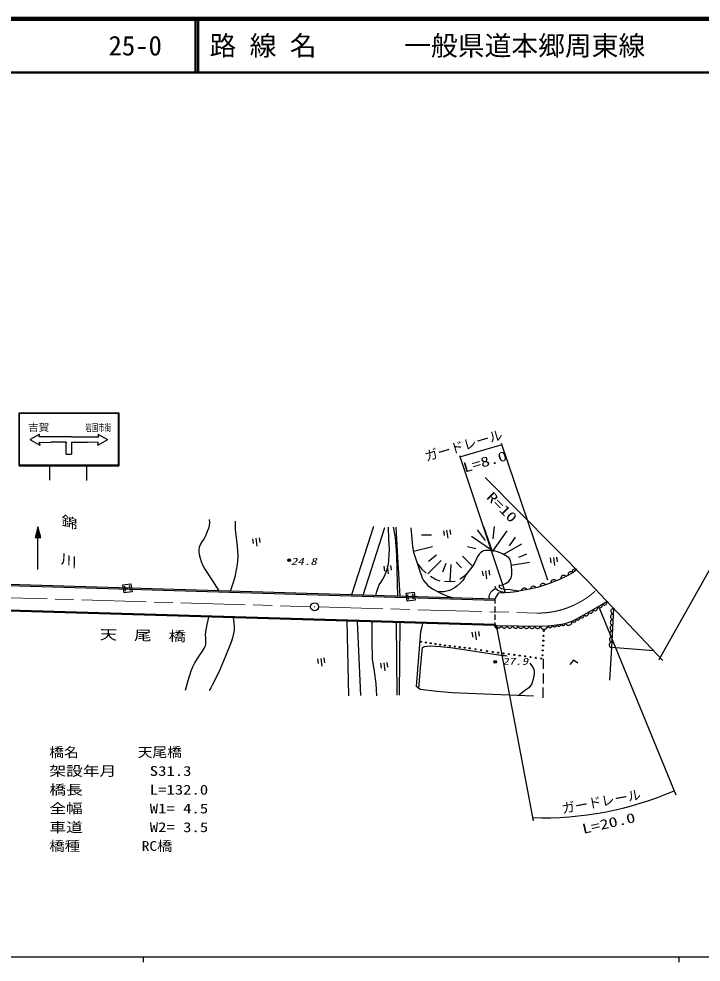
# Model space of a CAD drawing. Units: millimetres, scale not verified. Extents: x 40000 to 680000, y 20000 to 380000.
# Drawn here: x 144785 to 272176, y 204000 to 380000 of the extents above; entities that cross this region are included whole.
import ezdxf
from ezdxf.enums import TextEntityAlignment as Align

# ---------------------------------------------------------------- set-up
doc = ezdxf.new("R2010")
doc.units = ezdxf.units.MM
doc.header["$LTSCALE"] = 1000
doc.linetypes.add('CHAIN', pattern=[18.5, 12, -1.5, 3.5, -1.5])
for name, color, linetype, lineweight in [('M-BGD', 7, 'Continuous', 25), ('M-BGD-HTXT', 7, 'Continuous', 13), ('M-BMK', 2, 'CHAIN', 13), ('M-STR-STR1', 1, 'Continuous', 25), ('M-TTL', 2, 'Continuous', 140), ('M-TTL-BAND', 7, 'Continuous', 25), ('M-TTL-LINE', 7, 'Continuous', 50)]:
    doc.layers.add(name, color=color, linetype=linetype, lineweight=lineweight)
doc.layers.add('M-STR-HTXT', color=7, linetype='Continuous')
doc.layers.add('M-TTL-TXT', color=7, linetype='Continuous')
doc.styles.add('@ＭＳ ゴシック', font='')
doc.styles.add('ＭＳ ゴシック', font='')
doc.styles.get('@ＭＳ ゴシック').set_extended_font_data('@MS Gothic')
doc.styles.get('ＭＳ ゴシック').set_extended_font_data('MS Gothic')

# ---------------------------------------------------------------- blocks, each defined once
blk = doc.blocks.new('BUHIN6')
at = {"color": 7, "linetype": 'Continuous', "lineweight": 25}
for p, q in [((-461, 476), (476, 461)), ((-8, -469), (8, 469)), ((-476, -461), (461, -476))]:
    blk.add_line(p, q, dxfattribs=at)
blk.add_lwpolyline([(737, -762), (-762, -737), (-737, 762), (762, 737)], close=True, dxfattribs=at)
blk = doc.blocks.new('BUHIN22')
at = {"color": 7, "linetype": 'Continuous', "lineweight": 25}
blk.add_lwpolyline([(-190, 458), (-281, 380), (-348, 288), (-411, 157), (-424, 33), (-414, -89), (-355, -231), (-276, -324), (-179, -402), (-41, -449), (70, -465), (190, -458)], dxfattribs=at)
blk = doc.blocks.new('BUHIN23')
at = {"color": 7, "linetype": 'Continuous', "lineweight": 25}
blk.add_lwpolyline([(-177, 467), (-271, 391), (-341, 300), (-409, 171), (-426, 47), (-419, -76), (-365, -221), (-288, -317), (-193, -399), (-56, -451), (55, -470), (177, -467)], dxfattribs=at)
blk = doc.blocks.new('BUHIN24')
at = {"color": 7, "linetype": 'Continuous', "lineweight": 25}
blk.add_lwpolyline([(-143, 383), (-220, 321), (-278, 247), (-334, 141), (-349, 40), (-344, -61), (-300, -180), (-237, -259), (-160, -326), (-48, -369), (44, -385), (143, -383)], dxfattribs=at)
blk = doc.blocks.new('BUHIN27')
at = {"color": 7, "linetype": 'Continuous', "lineweight": 25}
blk.add_lwpolyline([(-3, 400), (-94, 369), (-172, 321), (-260, 242), (-307, 154), (-336, 60), (-336, -64), (-305, -158), (-256, -246), (-168, -323), (-90, -369), (3, -400)], dxfattribs=at)
blk = doc.blocks.new('BUHIN28')
at = {"color": 7, "linetype": 'Continuous', "lineweight": 25}
blk.add_lwpolyline([(11, 414), (-85, 385), (-167, 337), (-260, 259), (-312, 169), (-346, 73), (-349, -55), (-320, -153), (-273, -245), (-184, -328), (-105, -378), (-11, -414)], dxfattribs=at)
blk = doc.blocks.new('BUHIN30')
at = {"color": 7, "linetype": 'Continuous', "lineweight": 25}
blk.add_lwpolyline([(88, 511), (-36, 493), (-146, 449), (-276, 369), (-357, 267), (-416, 153), (-443, -5), (-426, -132), (-384, -255), (-288, -374), (-199, -450), (-88, -511)], dxfattribs=at)
blk = doc.blocks.new('BUHIN31')
at = {"color": 7, "linetype": 'Continuous', "lineweight": 25}
blk.add_lwpolyline([(512, -108), (499, 18), (458, 131), (382, 265), (282, 350), (170, 414), (11, 447), (-117, 434), (-243, 396), (-367, 305), (-446, 217), (-512, 108)], dxfattribs=at)
blk = doc.blocks.new('BUHIN32')
at = {"color": 7, "linetype": 'Continuous', "lineweight": 25}
for centre, radius in [((0, 0), 250), ((0, 0), 219), ((0, 0), 188), ((0, 0), 156), ((0, 0), 125), ((0, 0), 93.8), ((1, 0), 62.5), ((0, 0), 31.2)]:
    blk.add_circle(centre, radius, dxfattribs=at)
blk = doc.blocks.new('BUHIN34')
at = {"color": 7, "linetype": 'Continuous', "lineweight": 25}
for p, q in [((-750, 12), (750, -12)), ((-144, 602), (756, 588)), ((-164, -597), (736, -612))]:
    blk.add_line(p, q, dxfattribs=at)
blk = doc.blocks.new('BUHIN41')
at = {"color": 7, "linetype": 'Continuous', "lineweight": 25}
blk.add_circle((0, 0), 99.5, dxfattribs=at)
blk = doc.blocks.new('BUHIN43')
at = {"color": 7, "linetype": 'Continuous', "lineweight": 25}
blk.add_circle((0, 0), 99.5, dxfattribs=at)
blk = doc.blocks.new('BUHIN44')
at = {"color": 7, "linetype": 'Continuous', "lineweight": 25}
blk.add_circle((0, 0), 99.5, dxfattribs=at)
blk = doc.blocks.new('BUHIN45')
at = {"color": 7, "linetype": 'Continuous', "lineweight": 25}
blk.add_circle((0, 0), 99.5, dxfattribs=at)
blk = doc.blocks.new('BUHIN46')
at = {"color": 7, "linetype": 'Continuous', "lineweight": 25}
blk.add_circle((0, 0), 99.5, dxfattribs=at)
blk = doc.blocks.new('BUHIN47')
at = {"color": 7, "linetype": 'Continuous', "lineweight": 25}
blk.add_circle((0, 0), 99.5, dxfattribs=at)
blk = doc.blocks.new('BUHIN48')
at = {"color": 7, "linetype": 'Continuous', "lineweight": 25}
blk.add_circle((0, 0), 99.5, dxfattribs=at)
blk = doc.blocks.new('BUHIN53')
at = {"color": 7, "linetype": 'Continuous', "lineweight": 25}
for radius in [746, 22.5]:
    blk.add_circle((0, 0), radius, dxfattribs=at)

msp = doc.modelspace()

# ---------------------------------------------------------------- linework, layer by layer
at = {"layer": 'M-BGD'}
for p, q in [((144833, 296611), (144833, 306511)), ((144833, 306511), (163433, 306511)), ((144933, 296811), (144933, 306311)), ((145033, 306411), (163233, 306411)), ((163333, 306311), (163333, 296811)), ((163433, 306511), (163433, 296611)), ((148600, 302430), (146928, 301499)), ((146929, 301436), (148701, 300489)), ((148556, 302042), (148652, 302388)), ((150742, 302019), (148591, 301996)), ((148616, 300976), (150742, 300999)), ((154643, 302019), (150742, 302019)), ((153622, 300999), (150742, 300999)), ((153622, 301032), (153622, 300909)), ((153622, 298761), (153622, 300999)), ((154643, 302019), (157523, 302019)), ((154643, 301032), (154643, 300909)), ((154643, 300999), (157523, 300999)), ((157523, 302019), (159674, 301996)), ((159649, 300976), (157523, 300999)), ((161336, 301436), (159564, 300489)), ((159709, 302042), (159613, 302388)), ((159665, 302430), (161336, 301499)), ((148751, 300535), (148583, 300926)), ((154643, 300909), (154643, 298761)), ((159514, 300535), (159682, 300926)), ((227123, 298279), (234998, 300562)), ((243580, 275295), (234931, 300758)), ((153622, 298761), (154645, 298761)), ((227032, 298551), (235579, 272977)), ((144833, 296611), (163433, 296611)), ((163233, 296711), (145033, 296711)), ((150484, 296611), (150484, 293950)), ((157421, 296611), (157421, 293896)), ((231876, 294447), (251179, 274878)), ((148359, 277231), (148359, 285244)), ((211007, 285261), (206904, 272551)), ((209048, 272487), (213104, 285124)), ((214696, 285163), (215047, 283209)), ((215572, 279562), (215251, 285134)), ((231533, 285268), (233185, 280678)), ((233555, 285291), (233252, 282982)), ((217981, 285033), (218255, 281568)), ((221825, 283669), (219957, 283669)), ((229323, 283481), (233435, 280696)), ((230381, 284633), (231860, 282661)), ((235905, 284445), (233202, 280680)), ((215047, 283209), (215309, 279970)), ((238632, 282000), (235286, 280048)), ((237480, 283316), (236328, 281704)), ((215309, 279970), (215367, 277199)), ((218255, 281568), (218483, 280520)), ((222036, 281459), (218460, 280634)), ((218483, 280520), (219577, 277147)), ((222741, 279931), (221285, 278755)), ((228524, 281553), (230114, 281148)), ((239573, 280143), (238082, 279484)), ((215951, 272281), (215572, 279562)), ((219205, 278292), (219991, 277393)), ((223635, 278921), (221136, 276422)), ((224481, 278356), (223901, 276783)), ((225421, 278168), (225273, 275060)), ((226456, 278639), (227426, 277575)), ((227607, 279743), (229368, 277983)), ((240113, 278545), (236728, 278003)), ((274696, 278883), (264251, 260407)), ((215367, 277199), (215513, 272294)), ((219577, 277147), (220078, 275733)), ((219991, 277393), (220837, 276593)), ((227984, 276076), (228548, 276662)), ((248281, 276716), (247384, 276190)), ((248889, 277199), (248281, 276716)), ((220078, 275733), (220352, 275186)), ((220352, 275186), (221127, 274275)), ((221637, 276029), (222671, 275418)), ((222671, 275418), (223376, 275136)), ((224269, 275089), (225398, 274995)), ((225398, 274995), (226244, 275089)), ((227137, 275512), (227984, 276076)), ((243670, 274611), (241627, 273930)), ((245588, 275354), (243670, 274611)), ((247384, 276190), (245588, 275354)), ((251179, 274878), (264996, 260281)), ((221127, 274275), (222038, 273682)), ((222038, 273682), (223497, 272816)), ((223497, 272816), (224819, 272315)), ((233660, 271753), (234424, 272915)), ((233674, 274165), (233764, 273790)), ((233764, 273790), (234246, 273379)), ((234246, 273379), (234746, 273147)), ((234424, 272915), (236549, 273004)), ((234549, 273932), (234496, 274397)), ((234906, 273647), (234549, 273932)), ((234746, 273147), (235138, 273075)), ((235460, 273504), (234906, 273647)), ((235138, 273075), (235817, 272973)), ((236531, 273450), (235460, 273504)), ((238093, 273210), (236531, 273450)), ((236549, 273004), (238156, 273218)), ((240110, 273590), (238156, 273218)), ((241627, 273930), (240110, 273590)), ((224819, 272315), (225958, 271983)), ((252862, 270278), (254551, 271315)), ((250262, 268793), (252862, 270278)), ((267505, 235142), (253197, 270018)), ((255792, 270005), (255420, 262685)), ((205994, 267618), (206357, 253714)), ((208636, 253759), (207999, 267558)), ((246796, 267214), (248064, 267617)), ((248064, 267617), (248838, 267988)), ((248838, 267988), (250262, 268793)), ((215404, 253826), (215273, 267344)), ((215934, 267325), (215799, 253793)), ((219845, 265702), (220042, 266359)), ((220042, 266359), (220208, 267199)), ((233556, 266805), (234038, 266149)), ((233660, 267052), (234224, 266284)), ((233850, 266793), (242153, 266676)), ((233970, 266590), (240826, 230372)), ((234224, 266284), (234038, 266149)), ((242153, 266676), (243577, 266738)), ((243577, 266738), (245217, 266954)), ((245217, 266954), (246796, 267214)), ((219055, 255445), (219845, 265702)), ((255420, 262685), (255057, 256640)), ((263316, 262055), (255420, 262685)), ((242703, 260576), (242670, 258734)), ((242703, 257846), (242670, 255971)), ((219450, 255050), (219055, 255445)), ((242637, 255214), (242637, 253339)), ((219779, 254885), (219450, 255050)), ((222838, 254491), (219779, 254885)), ((225766, 254260), (222838, 254491)), ((228661, 254096), (225766, 254260)), ((240861, 253603), (228661, 254096))]:
    msp.add_line(p, q, dxfattribs=at)
for points in [[(148359, 285244), (147859, 283244), (148859, 283244)], [(148359, 284834), (148709, 283369), (148009, 283369)], [(148359, 284634), (148634, 283444), (148084, 283444)], [(148359, 284429), (148559, 283519), (148159, 283519)], [(148359, 284229), (148484, 283594), (148234, 283594)]]:
    msp.add_lwpolyline(points, close=True, dxfattribs=at)
for points in [[(180346, 286563), (180359, 286018), (180311, 285476), (180169, 284894), (179968, 284327), (179694, 283688), (179359, 283061), (178937, 282401), (178576, 281725), (178461, 281373), (178406, 281005), (178411, 280534), (178477, 280058), (178633, 279393), (178849, 278743), (179157, 278025), (179520, 277334), (180841, 275323), (182107, 273291)], [(184277, 273226), (184746, 274553), (185161, 275906), (185388, 276868), (185556, 277843), (185661, 278798), (185705, 279759), (185690, 280690), (185613, 281628), (185395, 283159), (185237, 284704), (185216, 285481), (185214, 286270)], [(211463, 272415), (211629, 273156), (211852, 273881), (212085, 274382), (212373, 274857), (212770, 275480), (213122, 276145), (213389, 276796), (213603, 277478), (213775, 278234), (213888, 279009), (213957, 279987), (213966, 280966), (213892, 283055), (213815, 285137)], [(148359, 285039), (148784, 283294), (147934, 283294), (148359, 285034)], [(148359, 283669), (148359, 284024), (148409, 283669), (148309, 283669), (148359, 284024)], [(234512, 274253), (235075, 274408), (235634, 274625), (235957, 274812), (236243, 275046), (236459, 275306), (236625, 275604), (236751, 275954), (236818, 276317), (236830, 277092), (236780, 277886), (236716, 278379), (236591, 278865), (236466, 279159), (236290, 279417), (236034, 279646), (235724, 279839), (234941, 280227), (234157, 280549), (233704, 280679), (233226, 280751), (232531, 280803), (231836, 280793), (231522, 280718), (231232, 280587), (230962, 280385), (230730, 280134), (230445, 279712), (230213, 279261), (229897, 278575), (229527, 277913), (228900, 277123), (228324, 276298), (227987, 275711), (227595, 275152), (227115, 274649), (226585, 274181), (226148, 273855), (225666, 273572), (225182, 273358), (224676, 273201), (224206, 273114), (223720, 273086), (223314, 273113), (222899, 273171)], [(247401, 276200), (247377, 276320), (247380, 276434), (247406, 276577), (247471, 276684), (247554, 276774), (247688, 276852), (247807, 276882), (247932, 276885), (248072, 276840), (248173, 276786), (248264, 276706)], [(248194, 276646), (248153, 276761), (248140, 276875), (248146, 277020), (248194, 277136), (248265, 277236), (248386, 277333), (248500, 277378), (248623, 277400), (248768, 277374), (248876, 277335), (248976, 277269)], [(242174, 274113), (242175, 274235), (242202, 274346), (242257, 274480), (242342, 274572), (242443, 274642), (242590, 274691), (242712, 274695), (242836, 274673), (242963, 274600), (243051, 274526), (243123, 274429)], [(244163, 274802), (244159, 274924), (244179, 275037), (244228, 275173), (244309, 275269), (244406, 275344), (244551, 275400), (244673, 275410), (244797, 275394), (244928, 275326), (245019, 275257), (245095, 275163)], [(246033, 275561), (246020, 275682), (246034, 275796), (246073, 275936), (246148, 276036), (246240, 276118), (246380, 276183), (246501, 276201), (246626, 276193), (246761, 276135), (246857, 276071), (246939, 275983)], [(232638, 271784), (232621, 272172), (232663, 272544), (232764, 272798), (232921, 273030), (233213, 273324), (233548, 273574), (233680, 273662), (233813, 273747)], [(238642, 273311), (238660, 273431), (238700, 273538), (238773, 273664), (238870, 273743), (238979, 273800), (239131, 273829), (239253, 273816), (239373, 273778), (239489, 273688), (239566, 273604), (239624, 273498)], [(240381, 273651), (240395, 273772), (240432, 273880), (240500, 274008), (240595, 274091), (240702, 274151), (240853, 274185), (240975, 274176), (241096, 274142), (241215, 274056), (241295, 273974), (241357, 273870)], [(175887, 254736), (176407, 256544), (176985, 258341), (177293, 259108), (177660, 259859), (178125, 260650), (178648, 261422), (179079, 262014), (179461, 262644), (179604, 262992), (179687, 263356), (179711, 263900), (179674, 264464), (179642, 265040), (179670, 265620), (179932, 267006), (180231, 268377)], [(184808, 268242), (184928, 267357), (184987, 266473), (184962, 265879), (184876, 265288), (184682, 264480), (184429, 263689), (183390, 261107), (182294, 258544), (181620, 257106), (180889, 255688), (180621, 255186), (180346, 254677)], [(246796, 267214), (246889, 267084), (247005, 266984), (247173, 266884), (247336, 266852), (247501, 266851), (247697, 266914), (247831, 267009), (247947, 267129), (248026, 267308), (248060, 267455), (248064, 267617)], [(248064, 267617), (248136, 267542), (248219, 267488), (248335, 267440), (248443, 267434), (248547, 267449), (248667, 267506), (248744, 267579), (248807, 267666), (248842, 267787), (248850, 267884), (248838, 267988)], [(210670, 267480), (210667, 263998), (210725, 260514), (211112, 258253), (211438, 255981), (211511, 254834), (211558, 253682)], [(242153, 266676), (242214, 266515), (242305, 266379), (242451, 266229), (242611, 266150), (242781, 266104), (243001, 266114), (243166, 266174), (243319, 266267), (243451, 266429), (243527, 266572), (243577, 266738)], [(219473, 255038), (219788, 258873), (220164, 262685), (220321, 262822), (220518, 262911), (221036, 262981), (221569, 262993), (223459, 262868), (225353, 262682), (230279, 261965), (235217, 261239), (235573, 261189), (235929, 261140)], [(240160, 259776), (240511, 259355), (240799, 258914), (240921, 258621), (240988, 258299), (240999, 257860), (240948, 257397), (240829, 256791), (240652, 256202), (240480, 255820), (240259, 255476), (239981, 255178), (239655, 254919), (238920, 254417), (238232, 253876), (238141, 253799), (238043, 253716)], [(249158, 259767), (248316, 260364), (247673, 259557)]]:
    msp.add_lwpolyline(points, dxfattribs=at)
msp.add_circle((242312, 260640), 99.5, dxfattribs=at)
for centre, radius, start, end in [((145033, 306311), 100, 90, 180), ((163233, 306311), 100, 0, 90), ((146946, 301468), 36, 119.10198, 241.88446), ((148590, 302032), 36, 164.49139, 270.60425), ((148616, 300940), 36, 90.60424, 203.21407), ((148617, 302398), 36, 344.49139, 119.10198), ((159647, 302398), 36, 60.89802, 195.50861), ((159649, 300940), 36, 336.78593, 89.39576), ((159674, 302032), 36, 269.39575, 15.50861), ((161319, 301468), 36, 298.11554, 60.89802), ((148718, 300521), 36, 241.88446, 23.21411), ((159547, 300521), 36, 156.78589, 298.11554), ((145033, 296811), 100, 180, 270), ((163233, 296811), 100, 270, 0), ((242790, 292294), 61362, 268.06094, 293.40126)]:
    msp.add_arc(centre, radius, start, end, dxfattribs=at)
at = {"layer": 'M-BGD-HTXT'}
msp.add_line((274696, 278883), (264251, 260407), dxfattribs=at)
at = {"layer": 'M-BMK'}
for p, q in [((101091, 273203), (199263, 270322)), ((200763, 270279), (241524, 269128))]:
    msp.add_line(p, q, dxfattribs=at)
msp.add_arc((241692, 285127), 16000, 269.40132, 312.8705, dxfattribs=at)
at = {"layer": 'M-STR-STR1'}
for p, q in [((233660, 271503), (120263, 274885)), ((233660, 271753), (120870, 275117)), ((233660, 271753), (233660, 270894)), ((107113, 270783), (233660, 267052)), ((233556, 266805), (107128, 270532)), ((233660, 270342), (233660, 269252)), ((233660, 268837), (233660, 267899)), ((233660, 267375), (233660, 267052))]:
    msp.add_line(p, q, dxfattribs=at)
at = {"layer": 'M-TTL'}
msp.add_line((680000, 380000), (40000, 380000), dxfattribs=at)
at = {"layer": 'M-TTL-BAND'}
for p, q in [((40000, 205000), (579000, 205000)), ((168000, 205000), (168000, 204000)), ((268000, 205000), (268000, 204000))]:
    msp.add_line(p, q, dxfattribs=at)
at = {"layer": 'M-TTL-LINE'}
for p, q in [((177750, 380000), (177750, 370000)), ((178250, 380000), (178250, 370000)), ((40000, 370000), (680000, 370000))]:
    msp.add_line(p, q, dxfattribs=at)

# ---------------------------------------------------------------- block references
at = {"layer": 'M-BGD', "rotation": 98.9798}
for name, p in [('BUHIN34', (224816, 283838)), ('BUHIN34', (189199, 282346)), ('BUHIN32', (195272, 279019)), ('BUHIN34', (244753, 278765)), ('BUHIN34', (213717, 277204)), ('BUHIN34', (232082, 276286)), ('BUHIN6', (165076, 273759)), ('BUHIN6', (217936, 272197)), ('BUHIN53', (200013, 270300)), ('BUHIN22', (254129, 271056)), ('BUHIN23', (250695, 269040)), ('BUHIN23', (251562, 269536)), ('BUHIN23', (252428, 270031)), ('BUHIN22', (253284, 270538)), ('BUHIN31', (255765, 269482)), ('BUHIN24', (249194, 268189)), ('BUHIN24', (249906, 268592)), ('BUHIN31', (255659, 267390)), ('BUHIN31', (255712, 268436)), ('BUHIN30', (234369, 266786)), ('BUHIN30', (235407, 266771)), ('BUHIN30', (236445, 266757)), ('BUHIN30', (237483, 266742)), ('BUHIN30', (238520, 266727)), ('BUHIN30', (239558, 266713)), ('BUHIN30', (240596, 266698)), ('BUHIN30', (241634, 266683)), ('BUHIN41', (242815, 265789)), ('BUHIN28', (243987, 266792)), ('BUHIN28', (244807, 266900)), ('BUHIN27', (245612, 267019)), ('BUHIN27', (246401, 267149)), ('BUHIN31', (255553, 265299)), ('BUHIN31', (255606, 266345)), ('BUHIN34', (230153, 264900)), ('BUHIN41', (242703, 263975)), ('BUHIN41', (242759, 264882)), ('BUHIN31', (255500, 264253)), ('BUHIN48', (219889, 263774)), ('BUHIN48', (220784, 263634)), ('BUHIN47', (221680, 263494)), ('BUHIN47', (222556, 263364)), ('BUHIN47', (223433, 263233)), ('BUHIN46', (224310, 263102)), ('BUHIN46', (225239, 262990)), ('BUHIN46', (226168, 262879)), ('BUHIN46', (227097, 262767)), ('BUHIN46', (228026, 262655)), ('BUHIN45', (228955, 262543)), ('BUHIN45', (230032, 262375)), ('BUHIN45', (231109, 262207)), ('BUHIN41', (242592, 262162)), ('BUHIN41', (242648, 263069)), ('BUHIN31', (255447, 263208)), ('BUHIN34', (201320, 259941)), ('BUHIN45', (232187, 262039)), ('BUHIN44', (233264, 261871)), ('BUHIN44', (234271, 261741)), ('BUHIN44', (235279, 261610)), ('BUHIN43', (236286, 261479)), ('BUHIN43', (237290, 261340)), ('BUHIN43', (238295, 261200)), ('BUHIN43', (239299, 261060)), ('BUHIN43', (240303, 260920)), ('BUHIN43', (241307, 260780)), ('BUHIN41', (242536, 261256)), ('BUHIN34', (213074, 259115)), ('BUHIN32', (233741, 260017))]:
    msp.add_blockref(name, p, dxfattribs=at)

# ---------------------------------------------------------------- texts
at = {"layer": 'M-BGD', "style": 'ＭＳ ゴシック'}
for s, width, p in [('吉賀', 1.1, (146490, 302698)), ('岩国市街', 0.65, (157199, 302659))]:
    msp.add_text(s, height=1320, dxfattribs=dict(at, width=width)).set_placement(p, align=Align.BOTTOM_LEFT)
for rotation, p in [(16.3, (221005, 296893)), (10.4, (246416, 231194))]:
    msp.add_text('ガードレール', height=1833, rotation=rotation, dxfattribs=at).set_placement(p, align=Align.BOTTOM_LEFT)
at = {"layer": 'M-BGD', "style": 'ＭＳ ゴシック', "width": 1.35}
for s, rotation, p in [('L=8.0', 16.3, (228195, 294802)), ('R=10', 314.8, (231577, 290240)), ('L=20.0', 12.7, (250307, 227390))]:
    msp.add_text(s, height=1833, rotation=rotation, dxfattribs=at).set_placement(p, align=Align.BOTTOM_LEFT)
at = {"layer": 'M-BGD', "style": 'ＭＳ ゴシック', "oblique": 15, "width": 1.35}
for s, p in [('24.8', (195568, 277717)), ('27.9', (235034, 259081))]:
    msp.add_text(s, height=1320, dxfattribs=at).set_placement(p, align=Align.BOTTOM_LEFT)
at = {"layer": 'M-BGD', "attachment_point": 7}
for s, insert, char_height, rotation, style in [('\\T1.4;\\W0.85;\\Q15;錦\u3000川', (152855, 287712), 2199, 268.7, '@ＭＳ ゴシック'), ('\\T1.32;\\W1.3;天\\~尾\\~橋', (159864, 264027), 1833, 358.7, 'ＭＳ ゴシック')]:
    msp.add_mtext(s, dxfattribs=dict(at, insert=insert, char_height=char_height, rotation=rotation, style=style))
at = {"layer": 'M-STR-HTXT', "style": 'ＭＳ ゴシック'}
for s, width, p in [('橋名\u3000\u3000\u3000\u3000天尾橋', 1.1, (150473, 241706)), ('架設年月\u3000\u3000S31.3', 1.25, (150473, 238206)), ('橋長\u3000\u3000\u3000\u3000L=132.0', 1.25, (150473, 234706)), ('全幅\u3000\u3000\u3000\u3000W1= 4.5', 1.25, (150473, 231206)), ('車道\u3000\u3000\u3000\u3000W2= 3.5', 1.25, (150473, 227706)), ('橋種\u3000\u3000\u3000\u3000RC橋', 1.15, (150473, 224206))]:
    msp.add_text(s, height=1833, dxfattribs=dict(at, width=width)).set_placement(p, align=Align.BOTTOM_LEFT)
at = {"layer": 'M-TTL-TXT', "style": 'ＭＳ ゴシック'}
for s, p in [('25-0', (161521, 375000)), ('路 線 名', (180380, 375000)), ('一般県道本郷周東線', (216734, 375000))]:
    msp.add_text(s, height=3666, dxfattribs=at).set_placement(p, align=Align.MIDDLE_LEFT)

doc.saveas('drawing.dxf')
